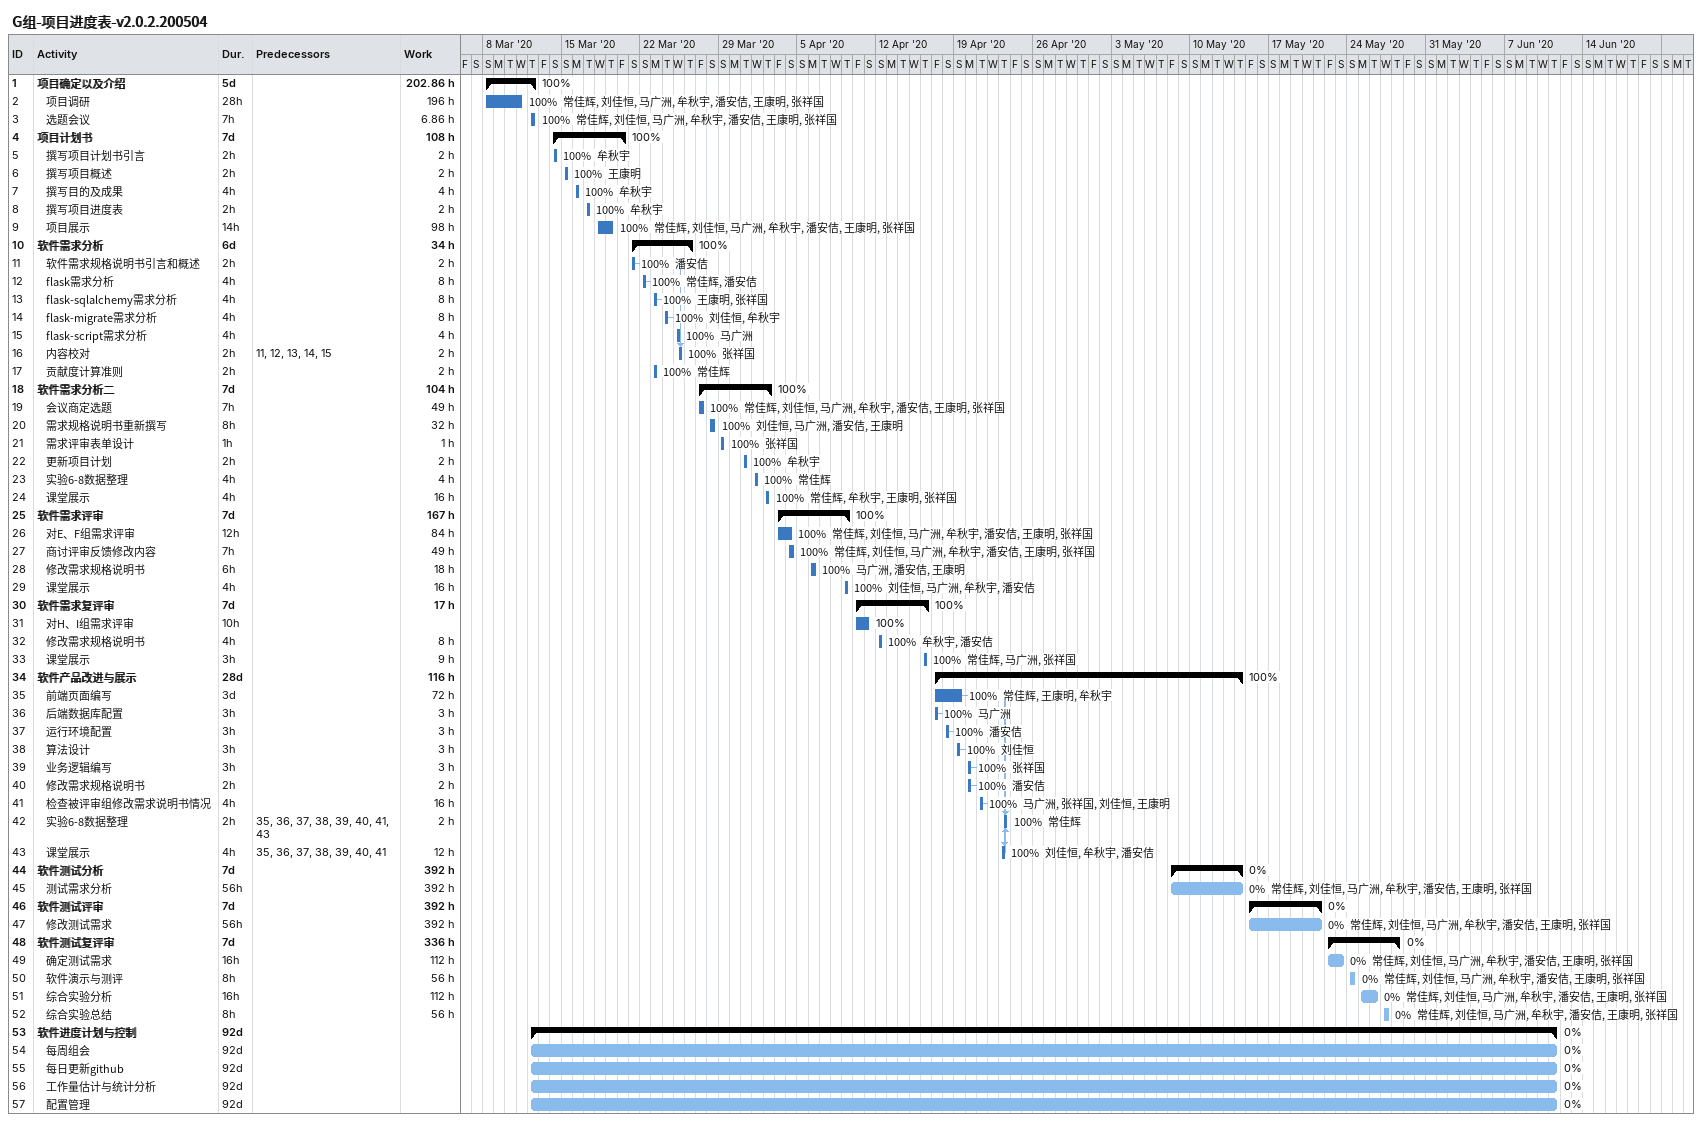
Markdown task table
G组-项目进度表-v2.0.2.200504

| ID | Level | Task | Duration | Start | Finish | Predecessors | Resources | % complete | Work (h) |
|---|---|---|---|---|---|---|---|---|---|
| 1 | 1 | **项目确定以及介绍** | 5d | 2020-03-08 | 2020-03-12 |  |  | 100 | 202.86 |
| 2 | 2 | 项目调研 | 28h | 2020-03-08 | 2020-03-11 |  | 常佳辉, 刘佳恒, 马广洲, 牟秋宇, 潘安佶, 王康明, 张祥国 | 100 | 196 |
| 3 | 2 | 选题会议 | 7h | 2020-03-12 | 2020-03-12 |  | 常佳辉, 刘佳恒, 马广洲, 牟秋宇, 潘安佶, 王康明, 张祥国 | 100 | 6.86 |
| 4 | 1 | **项目计划书** | 7d | 2020-03-14 | 2020-03-20 |  |  | 100 | 108 |
| 5 | 2 | 撰写项目计划书引言 | 2h | 2020-03-14 | 2020-03-14 |  | 牟秋宇 | 100 | 2 |
| 6 | 2 | 撰写项目概述 | 2h | 2020-03-15 | 2020-03-15 |  | 王康明 | 100 | 2 |
| 7 | 2 | 撰写目的及成果 | 4h | 2020-03-16 | 2020-03-16 |  | 牟秋宇 | 100 | 4 |
| 8 | 2 | 撰写项目进度表 | 2h | 2020-03-17 | 2020-03-17 |  | 牟秋宇 | 100 | 2 |
| 9 | 2 | 项目展示 | 14h | 2020-03-18 | 2020-03-19 |  | 常佳辉, 刘佳恒, 马广洲, 牟秋宇, 潘安佶, 王康明, 张祥国 | 100 | 98 |
| 10 | 1 | **软件需求分析** | 6d | 2020-03-21 | 2020-03-26 |  |  | 100 | 34 |
| 11 | 2 | 软件需求规格说明书引言和概述 | 2h | 2020-03-21 | 2020-03-21 |  | 潘安佶 | 100 | 2 |
| 12 | 2 | flask需求分析 | 4h | 2020-03-22 | 2020-03-22 |  | 常佳辉, 潘安佶 | 100 | 8 |
| 13 | 2 | flask-sqlalchemy需求分析 | 4h | 2020-03-23 | 2020-03-23 |  | 王康明, 张祥国 | 100 | 8 |
| 14 | 2 | flask-migrate需求分析 | 4h | 2020-03-24 | 2020-03-24 |  | 刘佳恒, 牟秋宇 | 100 | 8 |
| 15 | 2 | flask-script需求分析 | 4h | 2020-03-25 | 2020-03-25 |  | 马广洲 | 100 | 4 |
| 16 | 2 | 内容校对 | 2h | 2020-03-25 | 2020-03-25 | 11, 12, 13, 14, 15 | 张祥国 | 100 | 2 |
| 17 | 2 | 贡献度计算准则 | 2h | 2020-03-23 | 2020-03-23 |  | 常佳辉 | 100 | 2 |
| 18 | 1 | **软件需求分析二** | 7d | 2020-03-27 | 2020-04-02 |  |  | 100 | 104 |
| 19 | 2 | 会议商定选题 | 7h | 2020-03-27 | 2020-03-27 |  | 常佳辉, 刘佳恒, 马广洲, 牟秋宇, 潘安佶, 王康明, 张祥国 | 100 | 49 |
| 20 | 2 | 需求规格说明书重新撰写 | 8h | 2020-03-28 | 2020-03-28 |  | 刘佳恒, 马广洲, 潘安佶, 王康明 | 100 | 32 |
| 21 | 2 | 需求评审表单设计 | 1h | 2020-03-29 | 2020-03-29 |  | 张祥国 | 100 | 1 |
| 22 | 2 | 更新项目计划 | 2h | 2020-03-31 | 2020-03-31 |  | 牟秋宇 | 100 | 2 |
| 23 | 2 | 实验6-8数据整理 | 4h | 2020-04-01 | 2020-04-01 |  | 常佳辉 | 100 | 4 |
| 24 | 2 | 课堂展示 | 4h | 2020-04-02 | 2020-04-02 |  | 常佳辉, 牟秋宇, 王康明, 张祥国 | 100 | 16 |
| 25 | 1 | **软件需求评审** | 7d | 2020-04-03 | 2020-04-09 |  |  | 100 | 167 |
| 26 | 2 | 对E、F组需求评审 | 12h | 2020-04-03 | 2020-04-04 |  | 常佳辉, 刘佳恒, 马广洲, 牟秋宇, 潘安佶, 王康明, 张祥国 | 100 | 84 |
| 27 | 2 | 商讨评审反馈修改内容 | 7h | 2020-04-04 | 2020-04-04 |  | 常佳辉, 刘佳恒, 马广洲, 牟秋宇, 潘安佶, 王康明, 张祥国 | 100 | 49 |
| 28 | 2 | 修改需求规格说明书 | 6h | 2020-04-06 | 2020-04-06 |  | 马广洲, 潘安佶, 王康明 | 100 | 18 |
| 29 | 2 | 课堂展示 | 4h | 2020-04-09 | 2020-04-09 |  | 刘佳恒, 马广洲, 牟秋宇, 潘安佶 | 100 | 16 |
| 30 | 1 | **软件需求复评审** | 7d | 2020-04-10 | 2020-04-16 |  |  | 100 | 17 |
| 31 | 2 | 对H、I组需求评审 | 10h | 2020-04-10 | 2020-04-11 |  |  | 100 |  |
| 32 | 2 | 修改需求规格说明书 | 4h | 2020-04-12 | 2020-04-12 |  | 牟秋宇, 潘安佶 | 100 | 8 |
| 33 | 2 | 课堂展示 | 3h | 2020-04-16 | 2020-04-16 |  | 常佳辉, 马广洲, 张祥国 | 100 | 9 |
| 34 | 1 | **软件产品改进与展示** | 28d | 2020-04-17 | 2020-05-14 |  |  | 100 | 116 |
| 35 | 2 | 前端页面编写 | 3d | 2020-04-17 | 2020-04-19 |  | 常佳辉, 王康明, 牟秋宇 | 100 | 72 |
| 36 | 2 | 后端数据库配置 | 3h | 2020-04-17 | 2020-04-17 |  | 马广洲 | 100 | 3 |
| 37 | 2 | 运行环境配置 | 3h | 2020-04-18 | 2020-04-18 |  | 潘安佶 | 100 | 3 |
| 38 | 2 | 算法设计 | 3h | 2020-04-19 | 2020-04-19 |  | 刘佳恒 | 100 | 3 |
| 39 | 2 | 业务逻辑编写 | 3h | 2020-04-20 | 2020-04-20 |  | 张祥国 | 100 | 3 |
| 40 | 2 | 修改需求规格说明书 | 2h | 2020-04-20 | 2020-04-20 |  | 潘安佶 | 100 | 2 |
| 41 | 2 | 检查被评审组修改需求说明书情况 | 4h | 2020-04-21 | 2020-04-21 |  | 马广洲, 张祥国, 刘佳恒, 王康明 | 100 | 16 |
| 42 | 2 | 实验6-8数据整理 | 2h | 2020-04-23 | 2020-04-23 | 35, 36, 37, 38, 39, 40, 41, 43 | 常佳辉 | 100 | 2 |
| 43 | 2 | 课堂展示 | 4h | 2020-04-23 | 2020-04-23 | 35, 36, 37, 38, 39, 40, 41 | 刘佳恒, 牟秋宇, 潘安佶 | 100 | 12 |
| 44 | 1 | **软件测试分析** | 7d | 2020-05-08 | 2020-05-14 |  |  | 0 | 392 |
| 45 | 2 | 测试需求分析 | 56h | 2020-05-08 | 2020-05-14 |  | 常佳辉, 刘佳恒, 马广洲, 牟秋宇, 潘安佶, 王康明, 张祥国 | 0 | 392 |
| 46 | 1 | **软件测试评审** | 7d | 2020-05-15 | 2020-05-21 |  |  | 0 | 392 |
| 47 | 2 | 修改测试需求 | 56h | 2020-05-15 | 2020-05-21 |  | 常佳辉, 刘佳恒, 马广洲, 牟秋宇, 潘安佶, 王康明, 张祥国 | 0 | 392 |
| 48 | 1 | **软件测试复评审** | 7d | 2020-05-22 | 2020-05-28 |  |  | 0 | 336 |
| 49 | 2 | 确定测试需求 | 16h | 2020-05-22 | 2020-05-23 |  | 常佳辉, 刘佳恒, 马广洲, 牟秋宇, 潘安佶, 王康明, 张祥国 | 0 | 112 |
| 50 | 2 | 软件演示与测评 | 8h | 2020-05-24 | 2020-05-24 |  | 常佳辉, 刘佳恒, 马广洲, 牟秋宇, 潘安佶, 王康明, 张祥国 | 0 | 56 |
| 51 | 2 | 综合实验分析 | 16h | 2020-05-25 | 2020-05-26 |  | 常佳辉, 刘佳恒, 马广洲, 牟秋宇, 潘安佶, 王康明, 张祥国 | 0 | 112 |
| 52 | 2 | 综合实验总结 | 8h | 2020-05-27 | 2020-05-27 |  | 常佳辉, 刘佳恒, 马广洲, 牟秋宇, 潘安佶, 王康明, 张祥国 | 0 | 56 |
| 53 | 1 | **软件进度计划与控制** | 92d | 2020-03-12 | 2020-06-11 |  |  | 0 |  |
| 54 | 2 | 每周组会 | 92d | 2020-03-12 | 2020-06-11 |  |  | 0 |  |
| 55 | 2 | 每日更新github | 92d | 2020-03-12 | 2020-06-11 |  |  | 0 |  |
| 56 | 2 | 工作量估计与统计分析 | 92d | 2020-03-12 | 2020-06-11 |  |  | 0 |  |
| 57 | 2 | 配置管理 | 92d | 2020-03-12 | 2020-06-11 |  |  | 0 |  |
